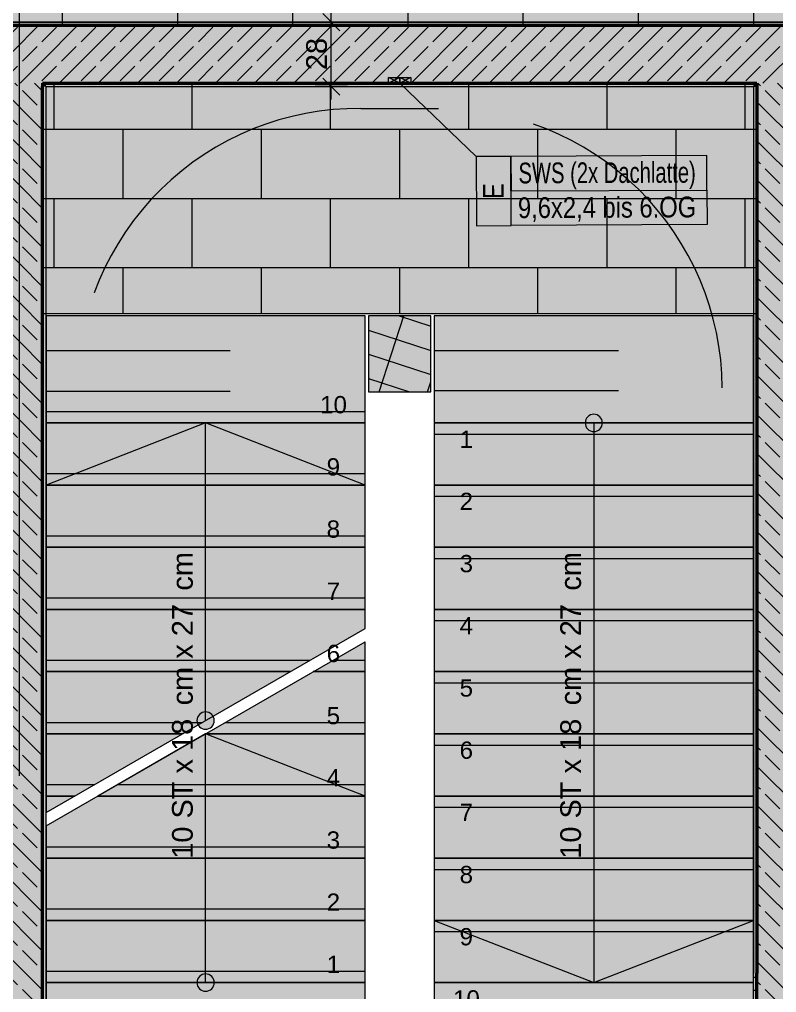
# Model space of a CAD drawing. Header units: metres. Extents: x -22.4 to 53.1, y 133.6 to 157.9.
# Drawn here: x 25.368 to 28.654, y 139.592 to 143.817 of the extents above; entities that cross this region are included whole.
import ezdxf

# ---------------------------------------------------------------- set-up
doc = ezdxf.new("R2010")
doc.units = ezdxf.units.M
doc.header["$MEASUREMENT"] = 0
for name, pattern in [('Strichlinie', [0.004, 0.003, -0.001]), ('Strichlinie-über-Schnitt', [0.0023, 0.0008, -0.0015]), ('Strichlinie_ eng', [0.0023, 0.0015, -0.0008]), ('Strichpunktlinie', [0.006703, 0.003528, -0.001764, 0, -0.001411])]:
    doc.linetypes.add(name, pattern=pattern)
for name, color, linetype in [('00  Raster', 7, 'Continuous'), ('10  Treppen + Rampen', 7, 'Continuous'), ('10  Treppen + Rampen_Deckschraffur', 7, 'Continuous'), ('10  Wand Massiv', 7, 'Continuous'), ('10  Wand Massiv_Fenster', 7, 'Continuous'), ('10  Wand Massiv_Schnittschraffur', 7, 'Continuous'), ('20  Boden Aufbauten', 7, 'Continuous'), ('20  Boden Aufbauten_Deckschraffur', 7, 'Continuous'), ('40 Bemaßung 1_ 50 Bodenspiegel', 7, 'Continuous'), ('50  NUF - Raumstempel', 7, 'Continuous'), ('EPS-SUD-DD', 7, 'Continuous'), ('EPS-SUD-Text', 7, 'Continuous'), ('Neubau_10  Treppen + Rampen', 7, 'Continuous'), ('Neubau_20  Boden Aufbauten', 7, 'Continuous'), ('Neubau_20  Boden Aufbauten_Deckschraffur', 7, 'Continuous')]:
    doc.layers.add(name, color=color, linetype=linetype)
doc.styles.add('ERSTELLTER_STIL_1', font='')
doc.styles.add('ERSTELLTER_STIL_2', font='')
doc.styles.get('ERSTELLTER_STIL_1').set_extended_font_data('Arial')
doc.styles.get('ERSTELLTER_STIL_2').set_extended_font_data('Arial Narrow')
pattern_1 = [(360, (14.0547, 142.5352), (2e-07, 0.5), []), (90, (14.0547, 142.5352), (-0.5, 2e-07), [])]
pattern_2 = [(26.86749, (-110.107942, 75.264664), (-0.0112982155, 0.0223013526), [0, -0.025])]
pattern_3 = [(225, (-110.10794, 75.26466), (-0.08485281, 0.08485281), []), (225, (-110.06552, 75.22224), (-0.08485281, 0.08485281), [0.09, -0.03])]
pattern_4 = [(135, (-110.10794, 75.26466), (0.08485281, 0.08485281), []), (135, (-110.15037, 75.22224), (0.08485281, 0.08485281), [0.09, -0.03])]

# ---------------------------------------------------------------- blocks, each defined once
blk = doc.blocks.new('*X2', base_point=(-23.4289, 120.7796))
at = {"layer": '20  Boden Aufbauten_Deckschraffur', "color": 254, "linetype": 'Continuous', "lineweight": 18, "ltscale": 1000, "true_color": 0xdfdfdf}
for p, q in [((25.5184, 143.3399), (25.5184, 143.5399)), ((26.1184, 143.3399), (26.1184, 143.5399)), ((26.7184, 143.3399), (26.7184, 143.5399)), ((27.3184, 143.3399), (27.3184, 143.5399)), ((27.9184, 143.3399), (27.9184, 143.5399)), ((28.5184, 143.3399), (28.5184, 143.5399)), ((25.4684, 143.3399), (26.1184, 143.3399)), ((25.8184, 143.0399), (25.8184, 143.3399)), ((26.1184, 143.3399), (27.0184, 143.3399)), ((26.1184, 143.3399), (27.0184, 143.3399)), ((26.4184, 143.0399), (26.4184, 143.3399)), ((27.0184, 143.3399), (27.9184, 143.3399)), ((27.0184, 143.0399), (27.0184, 143.3399)), ((27.6184, 143.0399), (27.6184, 143.3399)), ((27.9184, 143.3399), (28.5684, 143.3399)), ((27.9184, 143.3399), (28.5684, 143.3399)), ((28.2184, 143.0399), (28.2184, 143.3399)), ((25.4684, 143.0399), (26.1184, 143.0399)), ((25.4684, 143.0399), (26.1184, 143.0399)), ((25.5184, 142.7399), (25.5184, 143.0399)), ((26.1184, 143.0399), (27.0184, 143.0399)), ((26.1184, 142.7399), (26.1184, 143.0399)), ((26.7184, 142.7399), (26.7184, 143.0399)), ((27.0184, 143.0399), (27.9184, 143.0399)), ((27.0184, 143.0399), (27.9184, 143.0399)), ((27.3184, 142.7399), (27.3184, 143.0399)), ((27.9184, 143.0399), (28.5684, 143.0399)), ((27.9184, 142.7399), (27.9184, 143.0399)), ((28.5184, 142.7399), (28.5184, 143.0399)), ((25.4684, 142.7399), (26.1184, 142.7399)), ((25.8184, 142.5399), (25.8184, 142.7399)), ((26.1184, 142.7399), (27.0184, 142.7399)), ((26.1184, 142.7399), (27.0184, 142.7399)), ((26.4184, 142.5399), (26.4184, 142.7399)), ((27.0184, 142.7399), (27.9184, 142.7399)), ((27.0184, 142.5399), (27.0184, 142.7399)), ((27.6184, 142.5399), (27.6184, 142.7399)), ((27.9184, 142.7399), (28.5684, 142.7399)), ((27.9184, 142.7399), (28.5684, 142.7399)), ((28.2184, 142.5399), (28.2184, 142.7399))]:
    blk.add_line(p, q, dxfattribs=at)
blk = doc.blocks.new('*X23', base_point=(-23.4289, 120.7796))
at = {"layer": '20  Boden Aufbauten_Deckschraffur', "color": 254, "linetype": 'Continuous', "lineweight": 18, "ltscale": 1000, "true_color": 0xdfdfdf}
for p, q in [((29.0534, 143.779), (29.8627, 143.7807)), ((29.2627, 143.7794), (29.2627, 143.7899)), ((29.5633, 143.4801), (29.5627, 143.7801)), ((29.8627, 143.7807), (29.8627, 143.7899)), ((29.8627, 143.7807), (30.5334, 143.7821)), ((29.8627, 143.7807), (30.5334, 143.7821)), ((30.1633, 143.4814), (30.1627, 143.7814)), ((30.4627, 143.782), (30.4627, 143.7899)), ((28.9633, 143.4788), (28.9632, 143.5399)), ((30.7633, 143.4826), (30.7632, 143.5399)), ((28.8184, 143.4785), (28.9633, 143.4788)), ((28.9633, 143.4788), (29.8633, 143.4807)), ((28.9633, 143.4788), (29.8633, 143.4807)), ((29.264, 143.1795), (29.2633, 143.4794)), ((29.8633, 143.4807), (30.7633, 143.4826)), ((29.864, 143.1807), (29.8633, 143.4807)), ((30.464, 143.182), (30.4633, 143.482)), ((30.7633, 143.4826), (30.7684, 143.4826)), ((30.7633, 143.4826), (30.7684, 143.4826)), ((28.964, 143.1788), (29.864, 143.1807)), ((29.5646, 142.8801), (29.564, 143.1801)), ((29.864, 143.1807), (30.7639, 143.1826)), ((29.864, 143.1807), (30.7639, 143.1826)), ((30.1646, 142.8814), (30.164, 143.1814)), ((30.7639, 143.1826), (30.7684, 143.1826)), ((30.7646, 142.8826), (30.7639, 143.1826)), ((28.8184, 143.1785), (28.964, 143.1788)), ((28.8184, 143.1785), (28.964, 143.1788)), ((28.9646, 142.8788), (28.964, 143.1788)), ((28.8184, 142.8785), (28.9646, 142.8788)), ((28.9646, 142.8788), (29.8646, 142.8807)), ((28.9646, 142.8788), (29.8646, 142.8807)), ((29.2652, 142.5795), (29.2646, 142.8795)), ((29.8646, 142.8807), (30.7646, 142.8826)), ((29.8652, 142.5807), (29.8646, 142.8807)), ((30.4652, 142.582), (30.4646, 142.882)), ((30.7646, 142.8826), (30.7684, 142.8826)), ((30.7646, 142.8826), (30.7684, 142.8826)), ((28.8184, 142.5785), (28.9652, 142.5788)), ((28.8184, 142.5785), (28.9652, 142.5788)), ((28.9652, 142.5788), (29.8652, 142.5807)), ((28.9659, 142.2788), (28.9652, 142.5788)), ((29.5659, 142.2801), (29.5652, 142.5801)), ((29.8652, 142.5807), (30.7652, 142.5826)), ((29.8652, 142.5807), (30.7652, 142.5826)), ((30.1659, 142.2814), (30.1652, 142.5814)), ((30.7652, 142.5826), (30.7684, 142.5826)), ((30.7659, 142.2826), (30.7652, 142.5826)), ((28.8184, 142.2785), (28.9659, 142.2788)), ((28.9659, 142.2788), (29.8659, 142.2807)), ((28.9659, 142.2788), (29.8659, 142.2807)), ((29.2665, 141.9795), (29.2659, 142.2795)), ((29.8659, 142.2807), (30.7659, 142.2826)), ((29.8665, 141.9807), (29.8659, 142.2807)), ((30.4665, 141.982), (30.4659, 142.282)), ((30.7659, 142.2826), (30.7684, 142.2826)), ((30.7659, 142.2826), (30.7684, 142.2826)), ((28.8184, 141.9785), (28.9665, 141.9788)), ((28.8184, 141.9785), (28.9665, 141.9788)), ((28.9665, 141.9788), (29.8665, 141.9807)), ((28.9671, 141.6788), (28.9665, 141.9788)), ((29.5671, 141.6801), (29.5665, 141.9801)), ((29.8665, 141.9807), (30.7665, 141.9826)), ((29.8665, 141.9807), (30.7665, 141.9826)), ((30.1671, 141.6814), (30.1665, 141.9814)), ((30.7665, 141.9826), (30.7684, 141.9826)), ((30.7671, 141.6826), (30.7665, 141.9826)), ((28.8184, 141.6785), (28.9671, 141.6788)), ((28.9671, 141.6788), (29.8671, 141.6807)), ((28.9671, 141.6788), (29.8671, 141.6807)), ((29.2678, 141.3795), (29.2671, 141.6795)), ((29.8671, 141.6807), (30.7671, 141.6826)), ((29.8678, 141.3807), (29.8671, 141.6807)), ((30.4678, 141.382), (30.4671, 141.682)), ((30.7671, 141.6826), (30.7684, 141.6826)), ((30.7671, 141.6826), (30.7684, 141.6826)), ((28.8184, 141.3785), (28.9678, 141.3788)), ((28.8184, 141.3785), (28.9678, 141.3788)), ((28.9678, 141.3788), (29.8678, 141.3807)), ((28.9684, 141.0788), (28.9678, 141.3788)), ((29.5684, 141.0801), (29.5678, 141.3801)), ((29.8678, 141.3807), (30.7678, 141.3826)), ((29.8678, 141.3807), (30.7678, 141.3826)), ((30.1684, 141.0814), (30.1678, 141.3814)), ((30.7678, 141.3826), (30.7684, 141.3826)), ((30.7684, 141.0826), (30.7678, 141.3826)), ((28.8184, 141.0785), (28.9684, 141.0788)), ((28.9684, 141.0788), (29.8684, 141.0807)), ((28.9684, 141.0788), (29.8684, 141.0807)), ((29.2691, 140.7795), (29.2684, 141.0795)), ((29.8684, 141.0807), (30.7684, 141.0826)), ((29.869, 140.7807), (29.8684, 141.0807)), ((30.469, 140.782), (30.4684, 141.082)), ((30.7684, 141.0826), (30.7684, 141.0826)), ((30.7684, 141.0826), (30.7684, 141.0826)), ((28.8184, 140.7785), (28.9691, 140.7788)), ((28.8184, 140.7785), (28.9691, 140.7788)), ((28.9691, 140.7788), (29.869, 140.7807)), ((28.9697, 140.4788), (28.9691, 140.7788)), ((29.5697, 140.4801), (29.5691, 140.7801)), ((29.869, 140.7807), (30.7684, 140.7826)), ((29.869, 140.7807), (30.7684, 140.7826)), ((30.1697, 140.4814), (30.169, 140.7814)), ((28.8184, 140.4785), (28.9697, 140.4788)), ((28.9697, 140.4788), (29.8697, 140.4807)), ((28.9697, 140.4788), (29.8697, 140.4807)), ((29.2703, 140.1795), (29.2697, 140.4795)), ((29.8697, 140.4807), (30.7684, 140.4826)), ((29.8703, 140.1807), (29.8697, 140.4807)), ((30.4703, 140.182), (30.4697, 140.482)), ((28.9703, 140.1788), (29.8703, 140.1807)), ((29.571, 139.8801), (29.5703, 140.1801)), ((29.8703, 140.1807), (30.7684, 140.1826)), ((29.8703, 140.1807), (30.7684, 140.1826)), ((30.171, 139.8814), (30.1703, 140.1814)), ((28.8184, 140.1785), (28.9703, 140.1788)), ((28.8184, 140.1785), (28.9703, 140.1788)), ((28.971, 139.8788), (28.9703, 140.1788)), ((28.8184, 139.8785), (28.971, 139.8788)), ((28.971, 139.8788), (29.871, 139.8807)), ((28.971, 139.8788), (29.871, 139.8807)), ((29.2716, 139.5795), (29.271, 139.8795)), ((29.871, 139.8807), (30.7684, 139.8826)), ((29.8716, 139.5807), (29.871, 139.8807)), ((30.4716, 139.582), (30.471, 139.882)), ((28.8184, 139.5785), (28.9716, 139.5788)), ((28.8184, 139.5785), (28.9716, 139.5788)), ((28.9716, 139.5788), (29.8716, 139.5807)), ((28.9722, 139.2788), (28.9716, 139.5788)), ((29.5722, 139.2801), (29.5716, 139.5801)), ((29.8716, 139.5807), (30.7716, 139.5826)), ((29.8716, 139.5807), (30.7716, 139.5826)), ((30.1722, 139.2814), (30.1716, 139.5814)), ((30.7716, 139.5826), (31.0184, 139.5832)), ((30.7722, 139.2826), (30.7716, 139.5826)), ((28.5684, 139.278), (28.9722, 139.2788)), ((28.6729, 138.9782), (28.6722, 139.2782)), ((28.9722, 139.2788), (29.8722, 139.2807)), ((28.9722, 139.2788), (29.8722, 139.2807)), ((29.2729, 138.9795), (29.2722, 139.2795)), ((29.8722, 139.2807), (30.7722, 139.2826)), ((29.8729, 138.9807), (29.8722, 139.2807)), ((30.4729, 138.982), (30.4722, 139.282)), ((30.7722, 139.2826), (31.0184, 139.2832)), ((30.7722, 139.2826), (31.0184, 139.2832)), ((28.5684, 138.978), (28.9729, 138.9788)), ((28.5684, 138.978), (28.9729, 138.9788)), ((28.9729, 138.9788), (29.8729, 138.9807)), ((28.9735, 138.6788), (28.9729, 138.9788)), ((29.5735, 138.6801), (29.5729, 138.9801)), ((29.8729, 138.9807), (30.7729, 138.9826)), ((29.8729, 138.9807), (30.7729, 138.9826)), ((30.1735, 138.6814), (30.1729, 138.9814)), ((30.7729, 138.9826), (31.0184, 138.9832)), ((30.7735, 138.6826), (30.7729, 138.9826)), ((28.5684, 138.678), (28.9735, 138.6788)), ((28.6741, 138.3782), (28.6735, 138.6782)), ((28.9735, 138.6788), (29.8735, 138.6807)), ((28.9735, 138.6788), (29.8735, 138.6807)), ((29.2741, 138.3795), (29.2735, 138.6795)), ((29.8735, 138.6807), (30.7735, 138.6826)), ((29.8741, 138.3807), (29.8735, 138.6807)), ((30.4741, 138.382), (30.4735, 138.682)), ((30.7735, 138.6826), (31.0184, 138.6832)), ((30.7735, 138.6826), (31.0184, 138.6832)), ((28.5684, 138.378), (28.9741, 138.3788)), ((28.5684, 138.378), (28.9741, 138.3788)), ((28.9741, 138.3788), (29.8741, 138.3807)), ((28.9748, 138.0788), (28.9741, 138.3788)), ((29.5748, 138.0801), (29.5741, 138.3801)), ((29.8741, 138.3807), (30.7741, 138.3826)), ((29.8741, 138.3807), (30.7741, 138.3826)), ((30.1748, 138.0814), (30.1741, 138.3814)), ((30.7741, 138.3826), (31.0184, 138.3832)), ((30.7747, 138.1399), (30.7741, 138.3826)), ((28.5684, 138.078), (28.9748, 138.0788)), ((28.6749, 138.0399), (28.6748, 138.0782)), ((28.9748, 138.0788), (29.8748, 138.0807)), ((28.9748, 138.0788), (29.8748, 138.0807)), ((29.2749, 138.0399), (29.2748, 138.0795)), ((29.8748, 138.0807), (30.7684, 138.0826)), ((29.8749, 138.0399), (29.8748, 138.0807)), ((30.4749, 138.0399), (30.4748, 138.082))]:
    blk.add_line(p, q, dxfattribs=at)

msp = doc.modelspace()

# ---------------------------------------------------------------- hatches: boundary and pattern name
at = {"layer": '10  Treppen + Rampen', "linetype": 'Continuous', "lineweight": 0, "true_color": 0xffffff}
for points in [[(27.8234, 142.0649, 1), (27.8984, 142.0649, 1)], [(26.2134, 140.7726, 1), (26.1384, 140.7726, 1)], [(26.2134, 139.6349, 1), (26.1384, 139.6349, 1)]]:
    msp.add_hatch(color=7, dxfattribs=at).paths.add_polyline_path(points)
at = {"layer": '10  Treppen + Rampen_Deckschraffur', "linetype": 'Continuous', "lineweight": 0, "true_color": 0xffffff}
for points in [[(26.8684, 142.5299), (25.4834, 142.5299), (25.4834, 142.3349), (26.8684, 142.3349)], [(28.5534, 142.3349), (28.5534, 142.5299), (27.1684, 142.5299), (27.1684, 142.3349)], [(26.8684, 142.3349), (25.4834, 142.3349), (25.4834, 140.3728), (26.8684, 141.1725)], [(27.1684, 142.3349), (27.1684, 139.3649), (28.5534, 139.3649), (28.5534, 142.3349)], [(25.4834, 139.3649), (26.8684, 139.3649), (26.8684, 141.1147), (25.4834, 140.3151)]]:
    msp.add_hatch(color=7, dxfattribs=at).paths.add_polyline_path(points)
at = {"layer": '10  Wand Massiv_Schnittschraffur', "linetype": 'Continuous', "lineweight": 0, "true_color": 0xffffff}
for points in [[(29.0534, 143.8049), (25.2184, 143.8049), (25.2326, 143.7899), (29.0534, 143.7899)], [(25.2184, 143.7899), (25.2184, 143.5399), (25.4684, 143.5399), (25.4684, 143.5408), (25.2326, 143.7899)], [(25.4684, 143.7899), (25.2326, 143.7899), (25.4684, 143.5408)], [(25.4684, 143.5408), (25.4692, 143.5399), (28.5684, 143.5399), (28.5684, 143.7899), (25.4684, 143.7899)], [(28.5684, 143.5399), (28.8184, 143.5399), (28.8184, 143.7899), (28.5684, 143.7899)], [(25.2184, 143.5399), (25.2184, 138.0399), (25.4684, 138.0399), (25.4684, 143.5399)], [(25.4692, 143.5399), (25.4684, 143.5408), (25.4684, 143.5399)], [(25.4692, 143.5399), (25.4684, 143.5399), (25.4684, 143.5249), (25.4834, 143.5249)], [(25.4684, 143.5249), (25.4684, 138.0399), (25.4834, 138.0399), (25.4834, 143.5249)], [(25.4692, 143.5399), (25.4834, 143.5249), (25.4834, 143.5399)], [(25.4834, 143.5249), (28.5534, 143.5249), (28.5534, 143.5399), (25.4834, 143.5399)], [(28.5534, 143.5249), (28.5684, 143.5249), (28.5684, 143.5399), (28.5534, 143.5399)], [(28.5534, 143.5249), (28.5534, 139.6749), (28.5684, 139.6749), (28.5684, 143.5249)], [(28.5684, 143.5249), (28.8184, 143.5249), (28.8184, 143.5399), (28.5684, 143.5399)], [(28.8184, 143.5249), (28.5684, 143.5249), (28.5684, 139.5399), (28.8184, 139.5399)], [(28.5684, 139.6749), (28.5534, 139.6749), (28.5534, 139.5399), (28.5684, 139.5399)]]:
    msp.add_hatch(color=7, dxfattribs=at).paths.add_polyline_path(points)
at = {"layer": '10  Wand Massiv_Schnittschraffur', "linetype": 'Continuous', "lineweight": 13, "true_color": 0x000100}
h = msp.add_hatch(dxfattribs=at)
h.set_pattern_fill('Gips_0001', color=98, style=0, pattern_type=2)
h.set_pattern_definition(pattern_2)
h.paths.add_polyline_path([(29.0534, 143.8049), (25.2184, 143.8049), (25.2326, 143.7899), (29.0534, 143.7899)])
h = msp.add_hatch(dxfattribs=at)
h.set_pattern_fill('Beton__Stahlbeton_0001', color=98, style=0, pattern_type=2)
h.set_pattern_definition(pattern_3)
h.paths.add_polyline_path([(25.2184, 143.7899), (25.2184, 143.5399), (25.4684, 143.5399), (25.4684, 143.5408), (25.2326, 143.7899)])
h = msp.add_hatch(dxfattribs=at)
h.set_pattern_fill('Beton__Stahlbeton_0001', color=98, style=0, pattern_type=2)
h.set_pattern_definition(pattern_3)
h.paths.add_polyline_path([(25.4684, 143.7899), (25.2326, 143.7899), (25.4684, 143.5408)])
h = msp.add_hatch(dxfattribs=at)
h.set_pattern_fill('Beton__Stahlbeton_0001', color=98, style=0, pattern_type=2)
h.set_pattern_definition(pattern_3)
h.paths.add_polyline_path([(25.4684, 143.5408), (25.4692, 143.5399), (28.5684, 143.5399), (28.5684, 143.7899), (25.4684, 143.7899)])
h = msp.add_hatch(dxfattribs=at)
h.set_pattern_fill('Beton__Stahlbeton_0001', color=98, style=0, pattern_type=2)
h.set_pattern_definition(pattern_3)
h.paths.add_polyline_path([(28.5684, 143.5399), (28.8184, 143.5399), (28.8184, 143.7899), (28.5684, 143.7899)])
h = msp.add_hatch(dxfattribs=at)
h.set_pattern_fill('Beton__Stahlbeton_0001', color=98, style=0, pattern_type=2)
h.set_pattern_definition([(135, (-110.10794, 75.26466), (0.08485281, 0.08485281), []), (135, (-110.15037, 75.22224), (0.08485281, 0.08485281), [0.09, -0.03])])
h.paths.add_polyline_path([(25.2184, 143.5399), (25.2184, 138.0399), (25.4684, 138.0399), (25.4684, 143.5399)])
h = msp.add_hatch(dxfattribs=at)
h.set_pattern_fill('Beton__Stahlbeton_0001', color=98, style=0, pattern_type=2)
h.set_pattern_definition(pattern_3)
h.paths.add_polyline_path([(25.4692, 143.5399), (25.4684, 143.5408), (25.4684, 143.5399)])
h = msp.add_hatch(dxfattribs=at)
h.set_pattern_fill('Gips_0001', color=98, style=0, pattern_type=2)
h.set_pattern_definition(pattern_2)
h.paths.add_polyline_path([(25.4692, 143.5399), (25.4684, 143.5399), (25.4684, 143.5249), (25.4834, 143.5249)])
h = msp.add_hatch(dxfattribs=at)
h.set_pattern_fill('Gips_0001', color=98, style=0, pattern_type=2)
h.set_pattern_definition(pattern_2)
h.paths.add_polyline_path([(25.4684, 143.5249), (25.4684, 138.0399), (25.4834, 138.0399), (25.4834, 143.5249)])
h = msp.add_hatch(dxfattribs=at)
h.set_pattern_fill('Gips_0001', color=98, style=0, pattern_type=2)
h.set_pattern_definition(pattern_2)
h.paths.add_polyline_path([(25.4692, 143.5399), (25.4834, 143.5249), (25.4834, 143.5399)])
h = msp.add_hatch(dxfattribs=at)
h.set_pattern_fill('Gips_0001', color=98, style=0, pattern_type=2)
h.set_pattern_definition(pattern_2)
h.paths.add_polyline_path([(25.4834, 143.5249), (28.5534, 143.5249), (28.5534, 143.5399), (25.4834, 143.5399)])
h = msp.add_hatch(dxfattribs=at)
h.set_pattern_fill('Gips_0001', color=98, style=0, pattern_type=2)
h.set_pattern_definition(pattern_2)
h.paths.add_polyline_path([(28.5534, 143.5249), (28.5684, 143.5249), (28.5684, 143.5399), (28.5534, 143.5399)])
h = msp.add_hatch(dxfattribs=at)
h.set_pattern_fill('Gips_0001', color=98, style=0, pattern_type=2)
h.set_pattern_definition(pattern_2)
h.paths.add_polyline_path([(28.5534, 143.5249), (28.5534, 139.6749), (28.5684, 139.6749), (28.5684, 143.5249)])
h = msp.add_hatch(dxfattribs=at)
h.set_pattern_fill('Beton__Stahlbeton_0001', color=98, style=0, pattern_type=2)
h.set_pattern_definition(pattern_4)
h.paths.add_polyline_path([(28.5684, 143.5249), (28.8184, 143.5249), (28.8184, 143.5399), (28.5684, 143.5399)])
h = msp.add_hatch(dxfattribs=at)
h.set_pattern_fill('Beton__Stahlbeton_0001', color=98, style=0, pattern_type=2)
h.set_pattern_definition(pattern_4)
h.paths.add_polyline_path([(28.8184, 143.5249), (28.5684, 143.5249), (28.5684, 139.5399), (28.8184, 139.5399)])
h = msp.add_hatch(dxfattribs=at)
h.set_pattern_fill('Gips_0001', color=98, style=0, pattern_type=2)
h.set_pattern_definition(pattern_2)
h.paths.add_polyline_path([(28.5684, 139.6749), (28.5534, 139.6749), (28.5534, 139.5399), (28.5684, 139.5399)])
at = {"layer": '20  Boden Aufbauten_Deckschraffur', "linetype": 'Continuous', "lineweight": 0, "true_color": 0xffffff}
for points in [[(25.4684, 142.5399), (26.8784, 142.5399), (27.1584, 142.5399), (28.5684, 142.5399), (28.5684, 143.5399), (25.4684, 143.5399)], [(26.8834, 142.1999), (27.1534, 142.1999), (27.1534, 142.5299), (26.8834, 142.5299)]]:
    msp.add_hatch(color=7, dxfattribs=at).paths.add_polyline_path(points)
h = msp.add_hatch(dxfattribs=at)
h.set_pattern_fill('Verband__Rechteck__20x10_42', style=0, pattern_type=2)
h.set_pattern_definition([(341.86749, (-110.10794, 75.26466), (0.03112157, 0.09503393), []), (71.86749, (-110.10794, 75.26466), (-0.19006786, 0.06224314), [])])
h.paths.add_polyline_path([(26.8834, 142.1999), (27.1534, 142.1999), (27.1534, 142.5299), (26.8834, 142.5299)])
at = {"layer": 'Neubau_20  Boden Aufbauten_Deckschraffur', "linetype": 'Continuous', "lineweight": 0, "true_color": 0xffffff}
for points in [[(-1.6166, 144.1049), (-1.6166, 143.8049), (30.6509, 143.8049), (30.6509, 144.1049), (7.7559, 144.1049), (4.5184, 144.1049)], [(-1.6166, 143.8049), (-1.6166, 143.7049), (4.5184, 143.7049), (4.5184, 143.6799), (7.7559, 143.6799), (7.7559, 143.7049), (7.8809, 143.7049), (7.8809, 138.3249), (7.8434, 138.3249), (7.8434, 138.0149), (7.8809, 138.0149), (7.9772, 138.0149), (24.6034, 138.0149), (24.6034, 140.5199), (24.0034, 140.5199), (24.0034, 143.7899), (30.6509, 143.7899), (30.6509, 143.8049)]]:
    msp.add_hatch(color=7, dxfattribs=at).paths.add_polyline_path(points)
at = {"layer": 'Neubau_20  Boden Aufbauten_Deckschraffur', "linetype": 'Continuous', "lineweight": 18}
h = msp.add_hatch(dxfattribs=at)
h.set_pattern_fill('Verband__Quadrat__50x50__4D', color=6, style=0, pattern_type=2)
h.set_pattern_definition(pattern_1)
h.paths.add_polyline_path([(-1.6166, 144.1049), (-1.6166, 143.8049), (30.6509, 143.8049), (30.6509, 144.1049), (7.7559, 144.1049), (4.5184, 144.1049)])
h = msp.add_hatch(dxfattribs=at)
h.set_pattern_fill('Verband__Quadrat__50x50__4D', color=6, style=0, pattern_type=2)
h.set_pattern_definition(pattern_1)
h.paths.add_polyline_path([(-1.6166, 143.8049), (-1.6166, 143.7049), (4.5184, 143.7049), (4.5184, 143.6799), (7.7559, 143.6799), (7.7559, 143.7049), (7.8809, 143.7049), (7.8809, 138.3249), (7.8434, 138.3249), (7.8434, 138.0149), (7.8809, 138.0149), (7.9772, 138.0149), (24.6034, 138.0149), (24.6034, 140.5199), (24.0034, 140.5199), (24.0034, 143.7899), (30.6509, 143.7899), (30.6509, 143.8049)])

# ---------------------------------------------------------------- linework, layer by layer
at = {"layer": '00  Raster', "color": 7, "linetype": 'Strichpunktlinie', "lineweight": 13, "ltscale": 1000}
msp.add_line((25.3684, 133.7291), (25.3684, 155.8899), dxfattribs=at)
at = {"layer": '10  Treppen + Rampen', "color": 7, "linetype": 'Strichlinie-über-Schnitt', "lineweight": 13, "ltscale": 1000}
for p, q in [((25.4834, 142.5299), (25.4834, 142.3349)), ((26.8684, 142.3349), (26.8684, 142.5299)), ((28.5534, 142.5299), (27.1684, 142.5299)), ((27.1684, 142.5299), (27.1684, 142.3349)), ((28.5534, 142.3349), (28.5534, 142.5299)), ((25.4834, 142.3799), (26.8684, 142.3799)), ((27.1684, 142.3799), (28.5534, 142.3799)), ((25.4834, 142.2025), (26.8684, 142.2025)), ((27.1684, 142.2063), (28.5534, 142.2063))]:
    msp.add_line(p, q, dxfattribs=at)
at = {"layer": '10  Treppen + Rampen', "color": 7, "linetype": 'Continuous', "lineweight": 18, "ltscale": 1000}
for p, q in [((26.8684, 142.5299), (25.4834, 142.5299)), ((25.4834, 142.5299), (25.4834, 142.0649)), ((26.8684, 142.0649), (26.8684, 142.5299)), ((28.5534, 142.5299), (27.1684, 142.5299)), ((27.1684, 142.5299), (27.1684, 142.0649)), ((28.5534, 142.0649), (28.5534, 142.5299)), ((26.8684, 142.0649), (25.4834, 142.0649)), ((25.4834, 142.0649), (25.4834, 141.7949)), ((25.4834, 142.0649), (26.8684, 142.0649)), ((26.1759, 142.0649), (25.4834, 141.7949)), ((26.1759, 140.7726), (26.1759, 142.0649)), ((26.8684, 141.7949), (26.1759, 142.0649)), ((26.8684, 141.7949), (26.8684, 142.0649)), ((27.1684, 142.0649), (28.5534, 142.0649)), ((28.5534, 142.0649), (27.1684, 142.0649)), ((27.1684, 142.0649), (27.1684, 141.7949)), ((27.8609, 142.0649), (27.8609, 139.6349)), ((28.5534, 141.7949), (28.5534, 142.0649)), ((26.8684, 141.7949), (25.4834, 141.7949)), ((25.4834, 141.7949), (25.4834, 141.5249)), ((25.4834, 141.7949), (26.8684, 141.7949)), ((26.8684, 141.5249), (26.8684, 141.7949)), ((27.1684, 141.7949), (28.5534, 141.7949)), ((28.5534, 141.7949), (27.1684, 141.7949)), ((27.1684, 141.7949), (27.1684, 141.5249)), ((28.5534, 141.5249), (28.5534, 141.7949)), ((26.8684, 141.5249), (25.4834, 141.5249)), ((25.4834, 141.5249), (25.4834, 141.2549)), ((25.4834, 141.5249), (26.8684, 141.5249)), ((26.8684, 141.2549), (26.8684, 141.5249)), ((27.1684, 141.5249), (28.5534, 141.5249)), ((28.5534, 141.5249), (27.1684, 141.5249)), ((27.1684, 141.5249), (27.1684, 141.2549)), ((28.5534, 141.2549), (28.5534, 141.5249)), ((26.8684, 141.2549), (25.4834, 141.2549)), ((25.4834, 141.2549), (25.4834, 140.9849)), ((25.4834, 141.2549), (26.8684, 141.2549)), ((26.8684, 141.1725), (26.8684, 141.2549)), ((27.1684, 141.2549), (28.5534, 141.2549)), ((28.5534, 141.2549), (27.1684, 141.2549)), ((27.1684, 141.2549), (27.1684, 140.9849)), ((28.5534, 140.9849), (28.5534, 141.2549)), ((25.4834, 140.3728), (26.8684, 141.1725)), ((25.4834, 140.3151), (26.8684, 141.1147)), ((26.8684, 140.9849), (26.8684, 141.1147)), ((26.5436, 140.9849), (25.4834, 140.9849)), ((25.4834, 140.9849), (25.4834, 140.7149)), ((25.4834, 140.9849), (26.5436, 140.9849)), ((26.8684, 140.9849), (26.6436, 140.9849)), ((26.6436, 140.9849), (26.8684, 140.9849)), ((26.8684, 140.7149), (26.8684, 140.9849)), ((27.1684, 140.9849), (28.5534, 140.9849)), ((28.5534, 140.9849), (27.1684, 140.9849)), ((27.1684, 140.9849), (27.1684, 140.7149)), ((28.5534, 140.7149), (28.5534, 140.9849)), ((26.0759, 140.7149), (25.4834, 140.7149)), ((25.4834, 140.7149), (25.4834, 140.4449)), ((25.4834, 140.7149), (26.0759, 140.7149)), ((26.1759, 140.7149), (25.7083, 140.4449)), ((26.8684, 140.7149), (26.1759, 140.7149)), ((26.1759, 140.7149), (26.8684, 140.7149)), ((26.1759, 139.6349), (26.1759, 140.7149)), ((26.8684, 140.4449), (26.1759, 140.7149)), ((26.8684, 140.4449), (26.8684, 140.7149)), ((27.1684, 140.7149), (28.5534, 140.7149)), ((28.5534, 140.7149), (27.1684, 140.7149)), ((27.1684, 140.7149), (27.1684, 140.4449)), ((28.5534, 140.4449), (28.5534, 140.7149)), ((25.6083, 140.4449), (25.4834, 140.4449)), ((25.4834, 140.4449), (25.4834, 140.3728)), ((25.4834, 140.4449), (25.6083, 140.4449)), ((26.8684, 140.4449), (25.7083, 140.4449)), ((25.7083, 140.4449), (26.8684, 140.4449)), ((26.8684, 140.1749), (26.8684, 140.4449)), ((27.1684, 140.4449), (28.5534, 140.4449)), ((28.5534, 140.4449), (27.1684, 140.4449)), ((27.1684, 140.4449), (27.1684, 140.1749)), ((28.5534, 140.1749), (28.5534, 140.4449)), ((25.4834, 140.3151), (25.4834, 140.1749)), ((26.8684, 140.1749), (25.4834, 140.1749)), ((25.4834, 140.1749), (25.4834, 139.9049)), ((25.4834, 140.1749), (26.8684, 140.1749)), ((26.8684, 139.9049), (26.8684, 140.1749)), ((27.1684, 140.1749), (28.5534, 140.1749)), ((28.5534, 140.1749), (27.1684, 140.1749)), ((27.1684, 140.1749), (27.1684, 139.9049)), ((28.5534, 139.9049), (28.5534, 140.1749)), ((26.8684, 139.9049), (25.4834, 139.9049)), ((25.4834, 139.9049), (25.4834, 139.6349)), ((25.4834, 139.9049), (26.8684, 139.9049)), ((26.8684, 139.6349), (26.8684, 139.9049)), ((27.1684, 139.9049), (28.5534, 139.9049)), ((28.5534, 139.9049), (27.1684, 139.9049)), ((27.1684, 139.9049), (27.1684, 139.6349)), ((27.1684, 139.9049), (27.8609, 139.6349)), ((27.8609, 139.6349), (28.5534, 139.9049)), ((28.5534, 139.6349), (28.5534, 139.9049)), ((26.8684, 139.6349), (25.4834, 139.6349)), ((25.4834, 139.6349), (25.4834, 139.1499)), ((25.4834, 139.6349), (26.8684, 139.6349)), ((26.8684, 139.1499), (26.8684, 139.6349)), ((27.1684, 139.6349), (28.5534, 139.6349)), ((28.5534, 139.6349), (27.1684, 139.6349)), ((27.1684, 139.6349), (27.1684, 139.1499)), ((28.5534, 139.1499), (28.5534, 139.6349))]:
    msp.add_line(p, q, dxfattribs=at)
at = {"layer": '10  Treppen + Rampen', "color": 7, "linetype": 'Strichlinie', "lineweight": 13, "ltscale": 1000}
for p, q in [((25.4834, 142.3349), (25.4834, 140.3728)), ((26.8684, 141.1725), (26.8684, 142.3349)), ((27.1684, 142.3349), (27.1684, 139.3649)), ((28.5534, 139.3649), (28.5534, 142.3349)), ((25.4834, 142.1149), (26.8684, 142.1149)), ((28.5534, 142.0149), (27.1684, 142.0149)), ((25.4834, 141.8449), (26.8684, 141.8449)), ((28.5534, 141.7449), (27.1684, 141.7449)), ((25.4834, 141.5749), (26.8684, 141.5749)), ((28.5534, 141.4749), (27.1684, 141.4749)), ((25.4834, 141.3049), (26.8684, 141.3049)), ((28.5534, 141.2049), (27.1684, 141.2049)), ((26.8684, 139.3649), (26.8684, 141.1147)), ((25.4834, 141.0349), (26.6302, 141.0349)), ((26.7302, 141.0349), (26.8684, 141.0349)), ((28.5534, 140.9349), (27.1684, 140.9349)), ((25.4834, 140.7649), (26.1625, 140.7649)), ((26.2625, 140.7649), (26.8684, 140.7649)), ((28.5534, 140.6649), (27.1684, 140.6649)), ((25.4834, 140.4949), (25.6949, 140.4949)), ((25.7949, 140.4949), (26.8684, 140.4949)), ((28.5534, 140.3949), (27.1684, 140.3949)), ((25.4834, 140.3151), (25.4834, 139.3649)), ((25.4834, 140.2249), (26.8684, 140.2249)), ((28.5534, 140.1249), (27.1684, 140.1249)), ((25.4834, 139.9549), (26.8684, 139.9549)), ((28.5534, 139.8549), (27.1684, 139.8549)), ((25.4834, 139.6849), (26.8684, 139.6849))]:
    msp.add_line(p, q, dxfattribs=at)
at = {"layer": '10  Treppen + Rampen', "color": 7, "linetype": 'Continuous', "lineweight": 18, "ltscale": 1000, "flags": 128}
for points in [[(27.8234, 142.0649, 1), (27.8984, 142.0649, 1)], [(26.2134, 140.7726, 1), (26.1384, 140.7726, 1)], [(26.2134, 139.6349, 1), (26.1384, 139.6349, 1)]]:
    msp.add_lwpolyline(points, format="xyb", close=True, dxfattribs=at)
at = {"layer": '10  Treppen + Rampen', "color": 7, "linetype": 'Strichlinie_ eng', "lineweight": 13, "ltscale": 1000}
for centre, start, end in [((26.8384, 142.2099), 89.4536, 179.6355), ((27.1984, 142.2099), 0.364, 90.546)]:
    msp.add_arc(centre, 1.22, start, end, dxfattribs=at)
at = {"layer": '10  Wand Massiv', "color": 7, "linetype": 'Continuous', "lineweight": 50, "ltscale": 1000}
for p, q in [((25.4684, 143.7899), (25.2326, 143.7899)), ((28.5684, 143.7899), (25.4684, 143.7899)), ((28.8184, 143.7899), (28.5684, 143.7899)), ((25.4684, 143.5399), (25.4684, 143.5249)), ((25.4684, 143.5399), (25.4692, 143.5399)), ((25.4684, 143.5399), (25.4684, 143.5249)), ((25.4684, 138.0399), (25.4684, 143.5249)), ((25.4692, 143.5399), (28.5684, 143.5399)), ((28.5684, 143.5399), (28.5684, 143.5249)), ((28.5684, 143.5399), (28.5684, 143.5249)), ((28.5684, 143.5249), (28.5684, 139.6749))]:
    msp.add_line(p, q, dxfattribs=at)
at = {"layer": '10  Wand Massiv', "color": 7, "linetype": 'Continuous', "lineweight": 13, "ltscale": 1000, "flags": 128}
for points in [[(29.0534, 143.8049), (25.2184, 143.8049)], [(25.4834, 143.5249), (28.5534, 143.5249)], [(25.4834, 138.0399), (25.4834, 143.5249)], [(28.5534, 143.5249), (28.5534, 139.6749)]]:
    msp.add_lwpolyline(points, dxfattribs=at)
at = {"layer": '10  Wand Massiv_Fenster', "color": 7, "linetype": 'Continuous', "lineweight": 13, "ltscale": 1000}
msp.add_line((28.5534, 139.5399), (28.5534, 139.6749), dxfattribs=at)
at = {"layer": '10  Wand Massiv_Fenster', "color": 7, "linetype": 'Continuous', "lineweight": 50, "ltscale": 1000}
msp.add_line((28.5684, 139.5399), (28.5684, 139.6749), dxfattribs=at)
at = {"layer": '20  Boden Aufbauten', "color": 7, "linetype": 'Continuous', "lineweight": 13, "ltscale": 1000, "flags": 128}
for points in [[(25.4684, 142.5399), (26.8784, 142.5399), (27.1584, 142.5399), (28.5684, 142.5399), (28.5684, 143.5399), (25.4684, 143.5399)], [(26.8834, 142.1999), (27.1534, 142.1999), (27.1534, 142.5299), (26.8834, 142.5299)]]:
    msp.add_lwpolyline(points, close=True, dxfattribs=at)
at = {"layer": '40 Bemaßung 1_ 50 Bodenspiegel', "color": 7, "linetype": 'Continuous', "lineweight": 13, "ltscale": 1000}
for p, q in [((26.7217, 143.8049), (26.7217, 144.1049)), ((26.6842, 143.8424), (26.7592, 143.7674)), ((26.792, 143.8049), (26.6514, 143.8049)), ((26.7217, 143.5249), (26.7217, 143.8049)), ((26.6842, 143.5624), (26.7592, 143.4874)), ((26.792, 143.5249), (26.6514, 143.5249)), ((26.7217, 143.4687), (26.7217, 143.5249))]:
    msp.add_line(p, q, dxfattribs=at)
at = {"layer": '50  NUF - Raumstempel', "color": 7, "linetype": 'Strichlinie', "lineweight": 13, "ltscale": 1000, "flags": 128}
msp.add_lwpolyline([(28.5534, 143.5249), (28.5534, 142.0049), (28.5534, 139.5649), (28.5684, 139.5649), (28.5684, 138.0549), (25.4834, 138.0549), (25.4834, 143.5249)], close=True, dxfattribs=at)
at = {"layer": 'DEFPOINTS', "color": 255, "linetype": 'Continuous', "lineweight": 18, "ltscale": 1000}
for p, q in [((25.4685, 143.5399), (25.4685, 143.5398)), ((27.0185, 143.5399), (27.0185, 143.5398)), ((27.0185, 143.5399), (27.0185, 143.5398))]:
    msp.add_line(p, q, dxfattribs=at)
at = {"layer": 'EPS-SUD-DD', "color": 255, "linetype": 'Strichlinie', "lineweight": 18, "ltscale": 1000}
for p, q in [((27.0185, 143.5399), (26.9705, 143.5639)), ((27.0185, 143.5639), (26.9705, 143.5399)), ((27.0665, 143.5399), (27.0185, 143.5639)), ((27.0665, 143.5639), (27.0185, 143.5399))]:
    msp.add_line(p, q, dxfattribs=at)
at = {"layer": 'EPS-SUD-DD', "color": 255, "linetype": 'Strichlinie', "lineweight": 18, "ltscale": 1000, "flags": 128}
for points in [[(26.9705, 143.5399), (26.9705, 143.5639), (27.0185, 143.5639), (27.0185, 143.5399)], [(27.0185, 143.5399), (27.0185, 143.5639), (27.0665, 143.5639), (27.0665, 143.5399)]]:
    msp.add_lwpolyline(points, close=True, dxfattribs=at)
at = {"layer": 'EPS-SUD-Text', "color": 255, "linetype": 'Continuous', "lineweight": 18, "ltscale": 1000}
msp.add_line((27.0185, 143.5399), (27.351, 143.2213), dxfattribs=at)
at = {"layer": 'EPS-SUD-Text', "color": 255, "linetype": 'Continuous', "lineweight": 18, "ltscale": 1000, "flags": 128}
for points in [[(27.5023, 142.9219), (27.501, 143.2219), (27.351, 143.2213), (27.3523, 142.9213)], [(28.3516, 143.0757), (28.351, 143.2257), (27.501, 143.2219), (27.5016, 143.0719)], [(28.3516, 143.0757), (28.3523, 142.9257), (27.5023, 142.9219), (27.5016, 143.0719)]]:
    msp.add_lwpolyline(points, close=True, dxfattribs=at)
at = {"layer": 'Neubau_10  Treppen + Rampen', "color": 7, "linetype": 'Strichlinie_ eng', "lineweight": 13, "ltscale": 1000}
msp.add_line((26.8501, 143.4299), (27.1868, 143.4299), dxfattribs=at)
at = {"layer": 'Neubau_20  Boden Aufbauten', "color": 7, "linetype": 'Continuous', "lineweight": 13, "ltscale": 1000, "flags": 128}
for points in [[(-1.6166, 144.1049), (-1.6166, 143.8049), (30.6509, 143.8049), (30.6509, 144.1049), (7.7559, 144.1049), (4.5184, 144.1049)], [(-1.6166, 143.8049), (-1.6166, 143.7049), (4.5184, 143.7049), (4.5184, 143.6799), (7.7559, 143.6799), (7.7559, 143.7049), (7.8809, 143.7049), (7.8809, 138.3249), (7.8434, 138.3249), (7.8434, 138.0149), (7.8809, 138.0149), (7.9772, 138.0149), (24.6034, 138.0149), (24.6034, 140.5199), (24.0034, 140.5199), (24.0034, 143.7899), (30.6509, 143.7899), (30.6509, 143.8049)]]:
    msp.add_lwpolyline(points, close=True, dxfattribs=at)

# ---------------------------------------------------------------- block references
at = {"layer": '10  Treppen + Rampen', "color": 7, "linetype": 'Continuous', "lineweight": 13, "ltscale": 1000}
for name in ['*X23', '*X2']:
    msp.add_blockref(name, (-23.4289, 120.7796), dxfattribs=at)

# ---------------------------------------------------------------- texts
at = {"layer": '10  Treppen + Rampen', "color": 7, "linetype": 'Continuous', "lineweight": 13, "style": 'ERSTELLTER_STIL_1'}
for s, insert, char_height, attachment_point, rotation in [('\\A1;{\\pql;\\fArial|b0|i0|c0|p38;10}', (26.673, 142.1436), 0.075, 4, 360), ('\\A1;{\\pql;\\fArial|b0|i0|c0|p38;1}', (27.2785, 141.9942), 0.075, 4, 0.0001), ('\\A1;{\\pql;\\fArial|b0|i0|c0|p38;9}', (26.7015, 141.8736), 0.075, 4, 360), ('\\A1;{\\pql;\\fArial|b0|i0|c0|p38;2}', (27.2785, 141.7242), 0.075, 4, 0.0001), ('\\A1;{\\pql;\\fArial|b0|i0|c0|p38;8}', (26.7015, 141.6036), 0.075, 4, 360), ('\\A1;{\\pqc;\\pt0,0.05;\\fArial|b0|i0|c0|p38;10 ST x \\fArial|b0|i0|c0|p38;18\\fArial|b0|i0|c0|p38;\\A1{\\H.66x;\\S^  ;}\\fArial|b0|i0|c0|p38; cm\\fArial|b0|i0|c0|p38; x \\fArial|b0|i0|c0|p38;27\\fArial|b0|i0|c0|p38;\\A1{\\H.66x;\\S^  ;}\\fArial|b0|i0|c0|p38; cm\\fArial|b0|i0|c0|p38;\\fArial|b0|i0|c0|p38;\\fArial|b0|i0|c0|p38;\\A1{\\H.66x;\\S^  ;}\\fArial|b0|i0|c0|p38;}', (26.1466, 140.8499), 0.09, 8, 90), ('\\A1;{\\pql;\\fArial|b0|i0|c0|p38;3}', (27.2785, 141.4536), 0.075, 4, 0.0001), ('\\A1;{\\pqc;\\pt0,0.05;\\fArial|b0|i0|c0|p38;10 ST x \\fArial|b0|i0|c0|p38;18\\fArial|b0|i0|c0|p38;\\A1{\\H.66x;\\S^  ;}\\fArial|b0|i0|c0|p38; cm\\fArial|b0|i0|c0|p38; x \\fArial|b0|i0|c0|p38;27\\fArial|b0|i0|c0|p38;\\A1{\\H.66x;\\S^  ;}\\fArial|b0|i0|c0|p38; cm\\fArial|b0|i0|c0|p38;\\fArial|b0|i0|c0|p38;\\fArial|b0|i0|c0|p38;\\A1{\\H.66x;\\S^  ;}\\fArial|b0|i0|c0|p38;}', (27.8316, 140.8499), 0.09, 8, 90), ('\\A1;{\\pql;\\fArial|b0|i0|c0|p38;7}', (26.7015, 141.3342), 0.075, 4, 360), ('\\A1;{\\pql;\\fArial|b0|i0|c0|p38;4}', (27.2785, 141.1842), 0.075, 4, 0.0001), ('\\A1;{\\pql;\\fArial|b0|i0|c0|p38;6}', (26.7015, 141.0636), 0.075, 4, 360), ('\\A1;{\\pql;\\fArial|b0|i0|c0|p38;6}', (26.7015, 141.0636), 0.075, 4, 360), ('\\A1;{\\pql;\\fArial|b0|i0|c0|p38;5}', (27.2785, 140.9136), 0.075, 4, 0.0001), ('\\A1;{\\pql;\\fArial|b0|i0|c0|p38;5}', (26.7015, 140.7936), 0.075, 4, 360), ('\\A1;{\\pql;\\fArial|b0|i0|c0|p38;5}', (26.7015, 140.7936), 0.075, 4, 360), ('\\A1;{\\pql;\\fArial|b0|i0|c0|p38;6}', (27.2785, 140.6436), 0.075, 4, 0.0001), ('\\A1;{\\pql;\\fArial|b0|i0|c0|p38;4}', (26.7015, 140.5242), 0.075, 4, 360), ('\\A1;{\\pql;\\fArial|b0|i0|c0|p38;4}', (26.7015, 140.5242), 0.075, 4, 360), ('\\A1;{\\pql;\\fArial|b0|i0|c0|p38;7}', (27.2785, 140.3742), 0.075, 4, 0.0001), ('\\A1;{\\pql;\\fArial|b0|i0|c0|p38;3}', (26.7015, 140.2535), 0.075, 4, 360), ('\\A1;{\\pql;\\fArial|b0|i0|c0|p38;8}', (27.2785, 140.1036), 0.075, 4, 0.0001), ('\\A1;{\\pql;\\fArial|b0|i0|c0|p38;2}', (26.7015, 139.9842), 0.075, 4, 360), ('\\A1;{\\pql;\\fArial|b0|i0|c0|p38;9}', (27.2785, 139.8336), 0.075, 4, 0.0001), ('\\A1;{\\pql;\\fArial|b0|i0|c0|p38;1}', (26.7015, 139.7142), 0.075, 4, 360), ('\\A1;{\\pql;\\fArial|b0|i0|c0|p38;10}', (27.25, 139.5636), 0.075, 4, 0.0001)]:
    msp.add_mtext(s, dxfattribs=dict(at, insert=insert, char_height=char_height, attachment_point=attachment_point, rotation=rotation))
at = {"layer": '40 Bemaßung 1_ 50 Bodenspiegel', "color": 7, "linetype": 'Continuous', "lineweight": 13, "insert": (26.7037, 143.5966), "char_height": 0.09, "width": 0.136595, "attachment_point": 7, "rotation": 90, "style": 'ERSTELLTER_STIL_1'}
msp.add_mtext('\\A1;{\\pql;\\fArial|b0|i0|c0|p38;28}', dxfattribs=at)
at = {"layer": 'EPS-SUD-Text', "color": 255, "linetype": 'Continuous', "lineweight": 18, "char_height": 0.09, "attachment_point": 4, "style": 'ERSTELLTER_STIL_2'}
for s, insert, rotation in [('\\A1;{\\W0.850000x;\\pql;\\fArial Narrow|b0|i0|c0|p38;SWS (2x Dachlatte)}', (27.5342, 143.1363), 0.2537), ('\\A1;{\\pql;\\fArial Narrow|b0|i0|c0|p38;E}', (27.425, 143.0369), 90.2537), ('\\A1;{\\pql;\\fArial Narrow|b0|i0|c0|p38;9,6x2,4 bis 6.OG}', (27.5316, 142.9907), 0.2537)]:
    msp.add_mtext(s, dxfattribs=dict(at, insert=insert, rotation=rotation))

doc.saveas('drawing.dxf')
